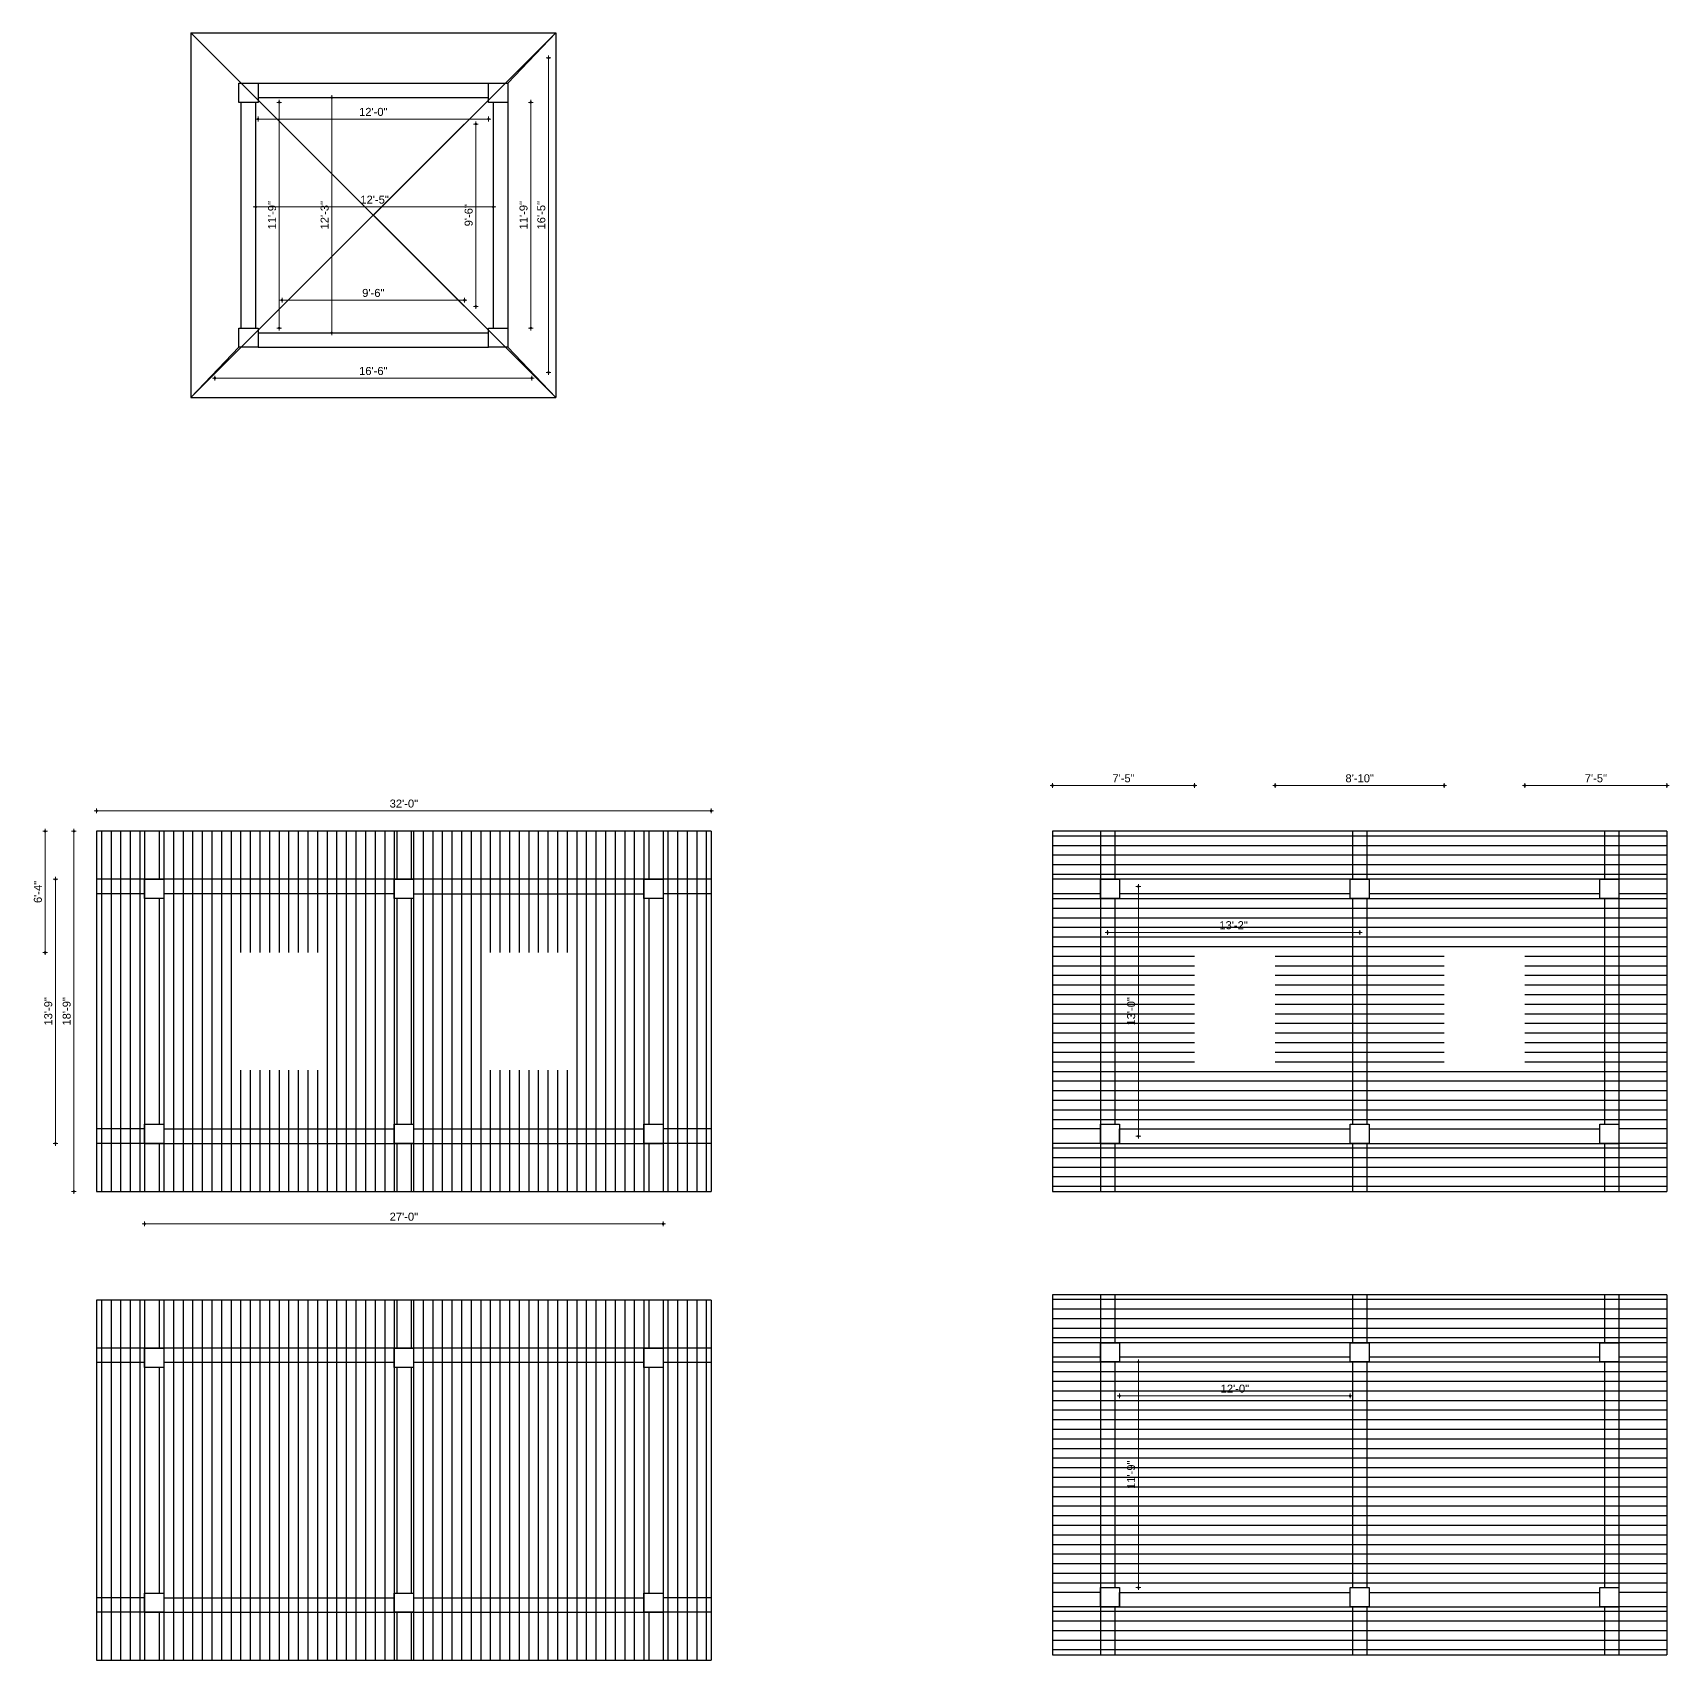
# Model space of a CAD drawing. Header units: inches. Extents: x 6312 to 8628, y -612 to 617.
# Drawn here: x 7606 to 8628, y -430 to 588 of the extents above; entities that cross this region are included whole.
import ezdxf

# ---------------------------------------------------------------- set-up
doc = ezdxf.new("R2010")
doc.units = ezdxf.units.IN
doc.header["$LTSCALE"] = 0.5
doc.header["$MEASUREMENT"] = 0
doc.header["$PDMODE"] = 66
doc.layers.add('hatch', color=9, linetype='Continuous', lineweight=0)
doc.layers.add('Toilet', color=7, linetype='Continuous', lineweight=25)
doc.styles.get("Standard").update_dxf_attribs({"font": 'arial.ttf'})
doc.dimstyles.new('S8', dxfattribs={"dimtxt": 5, "dimasz": 1, "dimexe": 6, "dimexo": 18, "dimgap": 1.9375, "dimtad": 1, "dimdec": 0, "dimzin": 3, "dimdsep": 46, "dimlunit": 4, "dimtxsty": 'Standard', "dimblk": 'dot 2', "dimcen": 12, "dimse1": 1, "dimse2": 1, "dimclrd": 1, "dimclre": 1, "dimclrt": 256, "dimadec": 0, "dimazin": 0, "dimtfac": 0.75, "dimtdec": 0, "dimtix": 1, "dimtmove": 1, "dimatfit": 3, "dimldrblk": 'DOT', "dimfxl": 1, "dimtolj": 1, "dimtzin": 0, "dimlwd": 9, "dimlwe": 9, "dimarcsym": 0})

# ---------------------------------------------------------------- blocks, each defined once
blk = doc.blocks.new('dot1')
at = {"layer": 'hatch'}
h = blk.add_hatch(color=256, dxfattribs=at)
edge = h.paths.add_edge_path()
edge.add_arc((0, 0), 1, 0, 360)
for p, q in [((3, 0), (-3, 0)), ((0, 3), (0, -3))]:
    blk.add_line(p, q, dxfattribs=at)
blk.add_circle((0, 0), 1, dxfattribs=at)
blk = doc.blocks.new('dot 2')
at = {"layer": 'hatch', "xscale": 0.5, "yscale": 0.5, "zscale": 0.5}
blk.add_blockref('dot1', (0, 0), dxfattribs=at)
blk = doc.blocks.new('*D1031')
at = {"layer": 'Defpoints', "color": 0, "transparency": 16777216}
for p in [(7745.1, 473.5), (7893.6, 478.7), (7893.6, 473.5)]:
    blk.add_point(p, dxfattribs=at)
at = {"layer": 'Toilet', "color": 1, "lineweight": 9, "transparency": 16777216}
blk.add_line((7746.1, 478.7), (7892.6, 478.7), dxfattribs=at)
at = {"layer": 'Toilet', "color": 1, "lineweight": 9, "transparency": 16777216, "rotation": 180}
blk.add_blockref('dot 2', (7745.1, 478.7), dxfattribs=at)
at = {"layer": 'Toilet', "color": 1, "lineweight": 9, "transparency": 16777216}
blk.add_blockref('dot 2', (7893.6, 478.7), dxfattribs=at)
at = {"layer": 'Toilet', "transparency": 16777216, "insert": (7819.4, 483.2), "char_height": 5, "attachment_point": 5}
blk.add_mtext('\\A1;12\'-5"', dxfattribs=at)
blk = doc.blocks.new('_Dot')
at = {"color": 0, "linetype": 'ByBlock', "lineweight": -2}
blk.add_line((-0.5, 0), (-1, 0), dxfattribs=at)
at = {"color": 0, "linetype": 'ByBlock', "const_width": 0.5}
blk.add_lwpolyline([(-0.25, 0, 1), (0.25, 0, 1)], format="xyb", close=True, dxfattribs=at)
blk = doc.blocks.new('*D1032')
at = {"layer": 'Defpoints', "color": 0, "transparency": 16777216}
for p in [(7818.6, 547), (7792.6, 400), (7818.6, 400)]:
    blk.add_point(p, dxfattribs=at)
at = {"layer": 'Toilet', "color": 1, "lineweight": 9, "transparency": 16777216}
blk.add_line((7792.6, 546), (7792.6, 401), dxfattribs=at)
for p, rotation in [((7792.6, 547), 90), ((7792.6, 400), 270)]:
    blk.add_blockref('dot 2', p, dxfattribs=dict(at, rotation=rotation))
at = {"layer": 'Toilet', "transparency": 16777216, "insert": (7788.2, 473.5), "char_height": 5, "attachment_point": 5, "rotation": 90}
blk.add_mtext('\\A1;12\'-3"', dxfattribs=at)
blk = doc.blocks.new('*D1033')
at = {"layer": 'Defpoints', "color": 0, "transparency": 16777216}
for p in [(7902.6, 544), (7902.6, 403), (7917, 403)]:
    blk.add_point(p, dxfattribs=at)
at = {"layer": 'Toilet', "color": 1, "lineweight": 9, "transparency": 16777216}
blk.add_line((7917, 543), (7917, 404), dxfattribs=at)
for p, rotation in [((7917, 544), 90), ((7917, 403), 270)]:
    blk.add_blockref('dot 2', p, dxfattribs=dict(at, rotation=rotation))
at = {"layer": 'Toilet', "transparency": 16777216, "insert": (7912.5, 473.5), "char_height": 5, "attachment_point": 5, "rotation": 90}
blk.add_mtext('\\A1;11\'-9"', dxfattribs=at)
blk = doc.blocks.new('*D1037')
at = {"layer": 'Defpoints', "color": 0, "transparency": 16777216}
for p in [(7917.6, 571.8), (7928.1, 571.8), (7917.6, 375.3)]:
    blk.add_point(p, dxfattribs=at)
at = {"layer": 'Toilet', "color": 1, "lineweight": 9, "transparency": 16777216}
blk.add_line((7928.1, 376.3), (7928.1, 570.8), dxfattribs=at)
for p, rotation in [((7928.1, 571.8), 90), ((7928.1, 375.3), 270)]:
    blk.add_blockref('dot 2', p, dxfattribs=dict(at, rotation=rotation))
at = {"layer": 'Toilet', "transparency": 16777216, "insert": (7923.6, 473.5), "char_height": 5, "attachment_point": 5, "rotation": 90}
blk.add_mtext('\\A1;16\'-5"', dxfattribs=at)
blk = doc.blocks.new('*D1038')
at = {"layer": 'Defpoints', "color": 0, "transparency": 16777216}
for p in [(7875.6, 420.4), (7761.6, 416.5), (7875.6, 416.5)]:
    blk.add_point(p, dxfattribs=at)
at = {"layer": 'Toilet', "color": 1, "lineweight": 9, "transparency": 16777216}
blk.add_line((7762.6, 420.4), (7874.6, 420.4), dxfattribs=at)
at = {"layer": 'Toilet', "color": 1, "lineweight": 9, "transparency": 16777216, "rotation": 180}
blk.add_blockref('dot 2', (7761.6, 420.4), dxfattribs=at)
at = {"layer": 'Toilet', "color": 1, "lineweight": 9, "transparency": 16777216}
blk.add_blockref('dot 2', (7875.6, 420.4), dxfattribs=at)
at = {"layer": 'Toilet', "transparency": 16777216, "insert": (7818.6, 424.9), "char_height": 5, "attachment_point": 5}
blk.add_mtext('\\A1;9\'-6"', dxfattribs=at)
blk = doc.blocks.new('*D1039')
at = {"layer": 'Defpoints', "color": 0, "transparency": 16777216}
for p in [(7875.6, 530.5), (7875.6, 416.5), (7882.7, 416.5)]:
    blk.add_point(p, dxfattribs=at)
at = {"layer": 'Toilet', "color": 1, "lineweight": 9, "transparency": 16777216}
blk.add_line((7882.7, 529.5), (7882.7, 417.5), dxfattribs=at)
for p, rotation in [((7882.7, 530.5), 90), ((7882.7, 416.5), 270)]:
    blk.add_blockref('dot 2', p, dxfattribs=dict(at, rotation=rotation))
at = {"layer": 'Toilet', "transparency": 16777216, "insert": (7878.2, 473.5), "char_height": 5, "attachment_point": 5, "rotation": 90}
blk.add_mtext('\\A1;9\'-6"', dxfattribs=at)
blk = doc.blocks.new('*D1078')
at = {"layer": 'Defpoints', "color": 0, "transparency": 16777216}
for p in [(8285, 54), (8285, -102), (8296.7, -102)]:
    blk.add_point(p, dxfattribs=at)
at = {"layer": 'Toilet', "color": 1, "lineweight": 9, "transparency": 16777216}
blk.add_line((8296.7, 53), (8296.7, -101), dxfattribs=at)
for p, rotation in [((8296.7, 54), 90), ((8296.7, -102), 270)]:
    blk.add_blockref('dot 2', p, dxfattribs=dict(at, rotation=rotation))
at = {"layer": 'Toilet', "transparency": 16777216, "insert": (8292.2, -24), "char_height": 5, "attachment_point": 5, "rotation": 90}
blk.add_mtext('\\A1;13\'-0"', dxfattribs=at)
blk = doc.blocks.new('*D1079')
at = {"layer": 'Defpoints', "color": 0, "transparency": 16777216}
for p in [(8277.5, 46.5), (8435, 46.5), (8435, 25.3)]:
    blk.add_point(p, dxfattribs=at)
at = {"layer": 'Toilet', "color": 1, "lineweight": 9, "transparency": 16777216}
blk.add_line((8278.5, 25.3), (8434, 25.3), dxfattribs=at)
at = {"layer": 'Toilet', "color": 1, "lineweight": 9, "transparency": 16777216, "rotation": 180}
blk.add_blockref('dot 2', (8277.5, 25.3), dxfattribs=at)
at = {"layer": 'Toilet', "color": 1, "lineweight": 9, "transparency": 16777216}
blk.add_blockref('dot 2', (8435, 25.3), dxfattribs=at)
at = {"layer": 'Toilet', "transparency": 16777216, "insert": (8356.2, 29.8), "char_height": 5, "attachment_point": 5}
blk.add_mtext('\\A1;13\'-2"', dxfattribs=at)
blk = doc.blocks.new('*D1080')
at = {"layer": 'Defpoints', "color": 0, "transparency": 16777216}
for p in [(7741.7, 88.5), (7613.5, 12.8), (7741.7, 12.8)]:
    blk.add_point(p, dxfattribs=at)
at = {"layer": 'Toilet', "color": 1, "lineweight": 9, "transparency": 16777216}
blk.add_line((7613.5, 87.5), (7613.5, 13.8), dxfattribs=at)
for p, rotation in [((7613.5, 88.5), 90), ((7613.5, 12.8), 270)]:
    blk.add_blockref('dot 2', p, dxfattribs=dict(at, rotation=rotation))
at = {"layer": 'Toilet', "transparency": 16777216, "insert": (7609, 50.6), "char_height": 5, "attachment_point": 5, "rotation": 90}
blk.add_mtext('\\A1;6\'-4"', dxfattribs=at)
blk = doc.blocks.new('*D1081')
at = {"layer": 'Defpoints', "color": 0, "transparency": 16777216}
for p in [(8331.8, 117.1), (8243, -43.5), (8331.8, -43.5)]:
    blk.add_point(p, dxfattribs=at)
at = {"layer": 'Toilet', "color": 1, "lineweight": 9, "transparency": 16777216}
blk.add_line((8244, 117.1), (8330.8, 117.1), dxfattribs=at)
at = {"layer": 'Toilet', "color": 1, "lineweight": 9, "transparency": 16777216, "rotation": 180}
blk.add_blockref('dot 2', (8243, 117.1), dxfattribs=at)
at = {"layer": 'Toilet', "color": 1, "lineweight": 9, "transparency": 16777216}
blk.add_blockref('dot 2', (8331.8, 117.1), dxfattribs=at)
at = {"layer": 'Toilet', "transparency": 16777216, "insert": (8287.4, 121.6), "char_height": 5, "attachment_point": 5}
blk.add_mtext('\\A1;7\'-5"', dxfattribs=at)
blk = doc.blocks.new('*D1082')
at = {"layer": 'Defpoints', "color": 0, "transparency": 16777216}
for p in [(8487.8, 117.1), (8382.2, 4.5), (8487.8, 4.5)]:
    blk.add_point(p, dxfattribs=at)
at = {"layer": 'Toilet', "color": 1, "lineweight": 9, "transparency": 16777216}
blk.add_line((8383.2, 117.1), (8486.8, 117.1), dxfattribs=at)
at = {"layer": 'Toilet', "color": 1, "lineweight": 9, "transparency": 16777216, "rotation": 180}
blk.add_blockref('dot 2', (8382.2, 117.1), dxfattribs=at)
at = {"layer": 'Toilet', "color": 1, "lineweight": 9, "transparency": 16777216}
blk.add_blockref('dot 2', (8487.8, 117.1), dxfattribs=at)
at = {"layer": 'Toilet', "transparency": 16777216, "insert": (8435, 121.6), "char_height": 5, "attachment_point": 5}
blk.add_mtext('\\A1;8\'-10"', dxfattribs=at)
blk = doc.blocks.new('*D1083')
at = {"layer": 'Defpoints', "color": 0, "transparency": 16777216}
for p in [(8627, 117.1), (8538.2, 4.5), (8627, 4.5)]:
    blk.add_point(p, dxfattribs=at)
at = {"layer": 'Toilet', "color": 1, "lineweight": 9, "transparency": 16777216}
blk.add_line((8539.2, 117.1), (8626, 117.1), dxfattribs=at)
at = {"layer": 'Toilet', "color": 1, "lineweight": 9, "transparency": 16777216, "rotation": 180}
blk.add_blockref('dot 2', (8538.2, 117.1), dxfattribs=at)
at = {"layer": 'Toilet', "color": 1, "lineweight": 9, "transparency": 16777216}
blk.add_blockref('dot 2', (8627, 117.1), dxfattribs=at)
at = {"layer": 'Toilet', "transparency": 16777216, "insert": (8582.6, 121.6), "char_height": 5, "attachment_point": 5}
blk.add_mtext('\\A1;7\'-5"', dxfattribs=at)
blk = doc.blocks.new('*D1084')
at = {"layer": 'Defpoints', "color": 0, "transparency": 16777216}
for p in [(8282, -243.1), (8282, -384.1), (8296.7, -384.1)]:
    blk.add_point(p, dxfattribs=at)
at = {"layer": 'Toilet', "color": 1, "lineweight": 9, "transparency": 16777216}
blk.add_line((8296.7, -244.1), (8296.7, -383.1), dxfattribs=at)
for p, rotation in [((8296.7, -243.1), 90), ((8296.7, -384.1), 270)]:
    blk.add_blockref('dot 2', p, dxfattribs=dict(at, rotation=rotation))
at = {"layer": 'Toilet', "transparency": 16777216, "insert": (8292.2, -313.6), "char_height": 5, "attachment_point": 5, "rotation": 90}
blk.add_mtext('\\A1;11\'-9"', dxfattribs=at)
blk = doc.blocks.new('*D1085')
at = {"layer": 'Defpoints', "color": 0, "transparency": 16777216}
for p in [(8285, -240.1), (8429, -240.1), (8429, -264.3)]:
    blk.add_point(p, dxfattribs=at)
at = {"layer": 'Toilet', "color": 1, "lineweight": 9, "transparency": 16777216}
blk.add_line((8286, -264.3), (8428, -264.3), dxfattribs=at)
at = {"layer": 'Toilet', "color": 1, "lineweight": 9, "transparency": 16777216, "rotation": 180}
blk.add_blockref('dot 2', (8285, -264.3), dxfattribs=at)
at = {"layer": 'Toilet', "color": 1, "lineweight": 9, "transparency": 16777216}
blk.add_blockref('dot 2', (8429, -264.3), dxfattribs=at)
at = {"layer": 'Toilet', "transparency": 16777216, "insert": (8357, -259.8), "char_height": 5, "attachment_point": 5}
blk.add_mtext('\\A1;12\'-0"', dxfattribs=at)
blk = doc.blocks.new('*D1086')
at = {"layer": 'Defpoints', "color": 0, "transparency": 16777216}
for p in [(7645.7, 101.3), (7645.7, 88.5), (8029.7, 88.5)]:
    blk.add_point(p, dxfattribs=at)
at = {"layer": 'Toilet', "color": 1, "lineweight": 9, "transparency": 16777216}
blk.add_line((8028.7, 101.3), (7646.7, 101.3), dxfattribs=at)
at = {"layer": 'Toilet', "color": 1, "lineweight": 9, "transparency": 16777216, "rotation": 180}
blk.add_blockref('dot 2', (7645.7, 101.3), dxfattribs=at)
at = {"layer": 'Toilet', "color": 1, "lineweight": 9, "transparency": 16777216}
blk.add_blockref('dot 2', (8029.7, 101.3), dxfattribs=at)
at = {"layer": 'Toilet', "transparency": 16777216, "insert": (7837.7, 105.8), "char_height": 5, "attachment_point": 5}
blk.add_mtext('\\A1;32\'-0"', dxfattribs=at)
blk = doc.blocks.new('*D1087')
at = {"layer": 'Defpoints', "color": 0, "transparency": 16777216}
for p in [(7645.7, 88.5), (7631.5, -136.5), (7645.7, -136.5)]:
    blk.add_point(p, dxfattribs=at)
at = {"layer": 'Toilet', "color": 1, "lineweight": 9, "transparency": 16777216}
blk.add_line((7631.5, 87.5), (7631.5, -135.5), dxfattribs=at)
for p, rotation in [((7631.5, 88.5), 90), ((7631.5, -136.5), 270)]:
    blk.add_blockref('dot 2', p, dxfattribs=dict(at, rotation=rotation))
at = {"layer": 'Toilet', "transparency": 16777216, "insert": (7627, -24), "char_height": 5, "attachment_point": 5, "rotation": 90}
blk.add_mtext('\\A1;18\'-9"', dxfattribs=at)
blk = doc.blocks.new('*D1088')
at = {"layer": 'Defpoints', "color": 0, "transparency": 16777216}
for p in [(7675.7, 58.5), (7620, -106.5), (7675.7, -106.5)]:
    blk.add_point(p, dxfattribs=at)
at = {"layer": 'Toilet', "color": 1, "lineweight": 9, "transparency": 16777216}
blk.add_line((7620, 57.5), (7620, -105.5), dxfattribs=at)
for p, rotation in [((7620, 58.5), 90), ((7620, -106.5), 270)]:
    blk.add_blockref('dot 2', p, dxfattribs=dict(at, rotation=rotation))
at = {"layer": 'Toilet', "transparency": 16777216, "insert": (7615.5, -24), "char_height": 5, "attachment_point": 5, "rotation": 90}
blk.add_mtext('\\A1;13\'-9"', dxfattribs=at)

msp = doc.modelspace()

# ---------------------------------------------------------------- linework, layer by layer
at = {"layer": 'Toilet'}
for p, q in [((7704.6, 587.5), (7932.6, 587.5)), ((7704.6, 587.5), (7704.6, 359.5)), ((7932.6, 587.5), (7704.6, 359.5)), ((7932.6, 359.5), (7704.6, 587.5)), ((7818.6, 473.5), (7932.6, 587.5)), ((7902.6, 556), (7932.6, 587.5)), ((7932.6, 587.5), (7932.6, 359.5)), ((7746.6, 556), (7890.6, 556)), ((7736.1, 403), (7736.1, 544)), ((7745.1, 403), (7745.1, 544)), ((7746.6, 547), (7890.6, 547)), ((7893.6, 544), (7893.6, 403)), ((7902.6, 544), (7902.6, 403)), ((7818.6, 473.5), (7704.6, 359.5)), ((7932.6, 359.5), (7818.6, 473.5)), ((7746.6, 400), (7890.6, 400)), ((7734.6, 391), (7704.6, 359.5)), ((7746.6, 391), (7890.6, 391)), ((7902.6, 391), (7932.6, 359.5)), ((7704.6, 359.5), (7932.6, 359.5)), ((7704.6, 359.5), (7932.6, 359.5)), ((7645.7, 88.5), (7645.7, -136.5)), ((8029.7, 88.5), (7645.7, 88.5)), ((7648.7, 88.5), (7648.7, -136.5)), ((7654.7, 88.5), (7654.7, -136.5)), ((7660.7, 88.5), (7660.7, -136.5)), ((7666.7, 88.5), (7666.7, -136.5)), ((7672.7, 88.5), (7672.7, -136.5)), ((7675.7, 88.5), (7675.7, 58.5)), ((7684.7, 88.5), (7684.7, 58.5)), ((7687.7, 88.5), (7687.7, -136.5)), ((7693.7, 88.5), (7693.7, -136.5)), ((7699.7, 88.5), (7699.7, -136.5)), ((7705.7, 88.5), (7705.7, -136.5)), ((7711.7, 88.5), (7711.7, -136.5)), ((7717.7, 88.5), (7717.7, -136.5)), ((7723.7, 88.5), (7723.7, -136.5)), ((7729.7, 88.5), (7729.7, -136.5)), ((7735.7, 88.5), (7735.7, 12.8)), ((7741.7, 88.5), (7741.7, 12.8)), ((7747.7, 88.5), (7747.7, 12.8)), ((7753.7, 88.5), (7753.7, 12.8)), ((7759.7, 88.5), (7759.7, 12.8)), ((7765.7, 88.5), (7765.7, 12.8)), ((7771.7, 88.5), (7771.7, 12.8)), ((7777.7, 88.5), (7777.7, 12.8)), ((7783.7, 88.5), (7783.7, 12.8)), ((7789.7, 88.5), (7789.7, -136.5)), ((7795.7, 88.5), (7795.7, -136.5)), ((7801.7, 88.5), (7801.7, -136.5)), ((7807.7, 88.5), (7807.7, -136.5)), ((7813.7, 88.5), (7813.7, -136.5)), ((7819.7, 88.5), (7819.7, -136.5)), ((7825.7, 88.5), (7825.7, -136.5)), ((7831.7, 88.5), (7831.7, -136.5)), ((7833.2, 88.5), (7833.2, 58.5)), ((7842.2, 88.5), (7842.2, 58.5)), ((7843.7, 88.5), (7843.7, -136.5)), ((7849.7, 88.5), (7849.7, -136.5)), ((7855.7, 88.5), (7855.7, -136.5)), ((7861.7, 88.5), (7861.7, -136.5)), ((7867.7, 88.5), (7867.7, -136.5)), ((7873.7, 88.5), (7873.7, -136.5)), ((7879.7, 88.5), (7879.7, -136.5)), ((7885.7, 88.5), (7885.7, -136.5)), ((7891.7, 88.5), (7891.7, 12.8)), ((7897.7, 88.5), (7897.7, 12.8)), ((7903.7, 88.5), (7903.7, 12.8)), ((7909.7, 88.5), (7909.7, 12.8)), ((7915.7, 88.5), (7915.7, 12.8)), ((7921.7, 88.5), (7921.7, 12.8)), ((7927.7, 88.5), (7927.7, 12.8)), ((7933.7, 88.5), (7933.7, 12.8)), ((7939.7, 88.5), (7939.7, 12.8)), ((7945.7, 88.5), (7945.7, -136.5)), ((7951.7, 88.5), (7951.7, -136.5)), ((7957.7, 88.5), (7957.7, -136.5)), ((7963.7, 88.5), (7963.7, -136.5)), ((7969.7, 88.5), (7969.7, -136.5)), ((7975.7, 88.5), (7975.7, -136.5)), ((7981.7, 88.5), (7981.7, -136.5)), ((7987.7, 88.5), (7987.7, -136.5)), ((7990.7, 88.5), (7990.7, 58.5)), ((7999.7, 88.5), (7999.7, 58.5)), ((8002.7, 88.5), (8002.7, -136.5)), ((8008.7, 88.5), (8008.7, -136.5)), ((8014.7, 88.5), (8014.7, -136.5)), ((8020.7, 88.5), (8020.7, -136.5)), ((8026.7, 88.5), (8026.7, -136.5)), ((8029.7, 88.5), (8029.7, -136.5)), ((8627, 88.5), (8243, 88.5)), ((8243, 88.5), (8243, -136.5)), ((8627, 85.5), (8243, 85.5)), ((8273, 88.5), (8273, 58.5)), ((8282, 88.5), (8282, 58.5)), ((8430.5, 88.5), (8430.5, 58.5)), ((8439.5, 88.5), (8439.5, 58.5)), ((8588, 88.5), (8588, 58.5)), ((8597, 88.5), (8597, 58.5)), ((8627, 88.5), (8627, -136.5)), ((8627, 79.5), (8243, 79.5)), ((8627, 73.5), (8243, 73.5)), ((8627, 67.5), (8243, 67.5)), ((8627, 61.5), (8243, 61.5)), ((7675.7, 58.5), (7645.7, 58.5)), ((7999.7, 58.5), (7675.7, 58.5)), ((7675.7, 58.5), (7675.7, -106.5)), ((7999.7, 58.5), (7999.7, -106.5)), ((8029.7, 58.5), (7999.7, 58.5)), ((8273, 58.5), (8243, 58.5)), ((8597, 58.5), (8273, 58.5)), ((8273, 58.5), (8273, -106.5)), ((8285, 58.5), (8285, 49.5)), ((8597, 58.5), (8597, -106.5)), ((8627, 58.5), (8597, 58.5)), ((7675.7, 49.5), (7645.7, 49.5)), ((7684.7, 46.5), (7684.7, -94.5)), ((7831.7, 49.5), (7687.7, 49.5)), ((7833.2, 46.5), (7833.2, -94.5)), ((7842.2, 46.5), (7842.2, -94.5)), ((7843.7, 49.5), (7987.7, 49.5)), ((7990.7, 46.5), (7990.7, -94.5)), ((8029.7, 49.5), (7999.7, 49.5)), ((8273, 49.5), (8243, 49.5)), ((8243, 46.5), (8627, 46.5)), ((8282, 46.5), (8273, 46.5)), ((8282, 46.5), (8282, -94.5)), ((8429, 49.5), (8285, 49.5)), ((8430.5, 46.5), (8430.5, -94.5)), ((8439.5, 46.5), (8430.5, 46.5)), ((8439.5, 46.5), (8439.5, -94.5)), ((8585, 49.5), (8441, 49.5)), ((8588, 46.5), (8588, -94.5)), ((8597, 46.5), (8588, 46.5)), ((8627, 49.5), (8597, 49.5)), ((8243, 40.5), (8627, 40.5)), ((8243, 34.5), (8627, 34.5)), ((8243, 28.5), (8627, 28.5)), ((8243, 22.5), (8627, 22.5)), ((8243, 16.5), (8627, 16.5)), ((8243, 10.5), (8331.8, 10.5)), ((8382.2, 10.5), (8487.8, 10.5)), ((8538.2, 10.5), (8627, 10.5)), ((8243, 4.5), (8331.8, 4.5)), ((8382.2, 4.5), (8487.8, 4.5)), ((8538.2, 4.5), (8627, 4.5)), ((8243, -1.5), (8331.8, -1.5)), ((8243, -7.5), (8331.8, -7.5)), ((8382.2, -1.5), (8487.8, -1.5)), ((8382.2, -7.5), (8487.8, -7.5)), ((8538.2, -1.5), (8627, -1.5)), ((8538.2, -7.5), (8627, -7.5)), ((8243, -13.5), (8331.8, -13.5)), ((8243, -19.5), (8331.8, -19.5)), ((8382.2, -13.5), (8487.8, -13.5)), ((8382.2, -19.5), (8487.8, -19.5)), ((8538.2, -13.5), (8627, -13.5)), ((8538.2, -19.5), (8627, -19.5)), ((8243, -25.5), (8331.8, -25.5)), ((8382.2, -25.5), (8487.8, -25.5)), ((8538.2, -25.5), (8627, -25.5)), ((8243, -31.5), (8331.8, -31.5)), ((8243, -37.5), (8331.8, -37.5)), ((8382.2, -31.5), (8487.8, -31.5)), ((8382.2, -37.5), (8487.8, -37.5)), ((8538.2, -31.5), (8627, -31.5)), ((8538.2, -37.5), (8627, -37.5)), ((8243, -43.5), (8331.8, -43.5)), ((8243, -49.5), (8331.8, -49.5)), ((8382.2, -43.5), (8487.8, -43.5)), ((8382.2, -49.5), (8487.8, -49.5)), ((8538.2, -43.5), (8627, -43.5)), ((8538.2, -49.5), (8627, -49.5)), ((7735.7, -60.8), (7735.7, -136.5)), ((7741.7, -60.8), (7741.7, -136.5)), ((7747.7, -60.8), (7747.7, -136.5)), ((7753.7, -60.8), (7753.7, -136.5)), ((7759.7, -60.8), (7759.7, -136.5)), ((7765.7, -60.8), (7765.7, -136.5)), ((7771.7, -60.8), (7771.7, -136.5)), ((7777.7, -60.8), (7777.7, -136.5)), ((7783.7, -60.8), (7783.7, -136.5)), ((7891.7, -60.8), (7891.7, -136.5)), ((7897.7, -60.8), (7897.7, -136.5)), ((7903.7, -60.8), (7903.7, -136.5)), ((7909.7, -60.8), (7909.7, -136.5)), ((7915.7, -60.8), (7915.7, -136.5)), ((7921.7, -60.8), (7921.7, -136.5)), ((7927.7, -60.8), (7927.7, -136.5)), ((7933.7, -60.8), (7933.7, -136.5)), ((7939.7, -60.8), (7939.7, -136.5)), ((8243, -55.5), (8331.8, -55.5)), ((8382.2, -55.5), (8487.8, -55.5)), ((8538.2, -55.5), (8627, -55.5)), ((8243, -61.5), (8627, -61.5)), ((8243, -67.5), (8627, -67.5)), ((8243, -73.5), (8627, -73.5)), ((8243, -79.5), (8627, -79.5)), ((8243, -85.5), (8627, -85.5)), ((8243, -91.5), (8627, -91.5)), ((7675.7, -97.5), (7645.7, -97.5)), ((7687.7, -97.5), (7831.7, -97.5)), ((7843.7, -97.5), (7987.7, -97.5)), ((8029.7, -97.5), (7999.7, -97.5)), ((8273, -97.5), (8243, -97.5)), ((8285, -97.5), (8429, -97.5)), ((8285, -106.5), (8285, -97.5)), ((8441, -97.5), (8585, -97.5)), ((8627, -97.5), (8597, -97.5)), ((7675.7, -106.5), (7645.7, -106.5)), ((7675.7, -106.5), (7999.7, -106.5)), ((7675.7, -106.5), (7675.7, -136.5)), ((7684.7, -106.5), (7684.7, -136.5)), ((7833.2, -106.5), (7833.2, -136.5)), ((7842.2, -106.5), (7842.2, -136.5)), ((7990.7, -106.5), (7990.7, -136.5)), ((8029.7, -106.5), (7999.7, -106.5)), ((7999.7, -106.5), (7999.7, -136.5)), ((8273, -106.5), (8243, -106.5)), ((8627, -109.5), (8243, -109.5)), ((8273, -106.5), (8597, -106.5)), ((8273, -106.5), (8273, -136.5)), ((8282, -106.5), (8282, -136.5)), ((8430.5, -106.5), (8430.5, -136.5)), ((8439.5, -106.5), (8439.5, -136.5)), ((8588, -106.5), (8588, -136.5)), ((8627, -106.5), (8597, -106.5)), ((8597, -106.5), (8597, -136.5)), ((8627, -115.5), (8243, -115.5)), ((8627, -121.5), (8243, -121.5)), ((8627, -127.5), (8243, -127.5)), ((7645.7, -136.5), (8029.7, -136.5)), ((8627, -133.5), (8243, -133.5)), ((8243, -136.5), (8627, -136.5)), ((8029.7, -204.5), (7645.7, -204.5)), ((7645.7, -204.5), (7645.7, -429.5)), ((7648.7, -204.5), (7648.7, -429.5)), ((7654.7, -204.5), (7654.7, -429.5)), ((7660.7, -204.5), (7660.7, -429.5)), ((7666.7, -204.5), (7666.7, -429.5)), ((7672.7, -204.5), (7672.7, -429.5)), ((7675.7, -204.5), (7675.7, -234.5)), ((7684.7, -204.5), (7684.7, -234.5)), ((7687.7, -204.5), (7687.7, -429.5)), ((7693.7, -204.5), (7693.7, -429.5)), ((7699.7, -204.5), (7699.7, -429.5)), ((7705.7, -204.5), (7705.7, -429.5)), ((7711.7, -204.5), (7711.7, -429.5)), ((7717.7, -204.5), (7717.7, -429.5)), ((7723.7, -204.5), (7723.7, -429.5)), ((7729.7, -204.5), (7729.7, -429.5)), ((7735.7, -204.5), (7735.7, -429.5)), ((7741.7, -204.5), (7741.7, -429.5)), ((7747.7, -204.5), (7747.7, -429.5)), ((7753.7, -204.5), (7753.7, -429.5)), ((7759.7, -204.5), (7759.7, -429.5)), ((7765.7, -204.5), (7765.7, -429.5)), ((7771.7, -204.5), (7771.7, -429.5)), ((7777.7, -204.5), (7777.7, -429.5)), ((7783.7, -204.5), (7783.7, -429.5)), ((7789.7, -204.5), (7789.7, -429.5)), ((7795.7, -204.5), (7795.7, -429.5)), ((7801.7, -204.5), (7801.7, -429.5)), ((7807.7, -204.5), (7807.7, -429.5)), ((7813.7, -204.5), (7813.7, -429.5)), ((7819.7, -204.5), (7819.7, -429.5)), ((7825.7, -204.5), (7825.7, -429.5)), ((7831.7, -204.5), (7831.7, -429.5)), ((7833.2, -204.5), (7833.2, -234.5)), ((7842.2, -204.5), (7842.2, -234.5)), ((7843.7, -204.5), (7843.7, -429.5)), ((7849.7, -204.5), (7849.7, -429.5)), ((7855.7, -204.5), (7855.7, -429.5)), ((7861.7, -204.5), (7861.7, -429.5)), ((7867.7, -204.5), (7867.7, -429.5)), ((7873.7, -204.5), (7873.7, -429.5)), ((7879.7, -204.5), (7879.7, -429.5)), ((7885.7, -204.5), (7885.7, -429.5)), ((7891.7, -204.5), (7891.7, -429.5)), ((7897.7, -204.5), (7897.7, -429.5)), ((7903.7, -204.5), (7903.7, -429.5)), ((7909.7, -204.5), (7909.7, -429.5)), ((7915.7, -204.5), (7915.7, -429.5)), ((7921.7, -204.5), (7921.7, -429.5)), ((7927.7, -204.5), (7927.7, -429.5)), ((7933.7, -204.5), (7933.7, -429.5)), ((7939.7, -204.5), (7939.7, -429.5)), ((7945.7, -204.5), (7945.7, -429.5)), ((7951.7, -204.5), (7951.7, -429.5)), ((7957.7, -204.5), (7957.7, -429.5)), ((7963.7, -204.5), (7963.7, -429.5)), ((7969.7, -204.5), (7969.7, -429.5)), ((7975.7, -204.5), (7975.7, -429.5)), ((7981.7, -204.5), (7981.7, -429.5)), ((7987.7, -204.5), (7987.7, -429.5)), ((7990.7, -204.5), (7990.7, -234.5)), ((7999.7, -204.5), (7999.7, -234.5)), ((8002.7, -204.5), (8002.7, -429.5)), ((8008.7, -204.5), (8008.7, -429.5)), ((8014.7, -204.5), (8014.7, -429.5)), ((8020.7, -204.5), (8020.7, -429.5)), ((8026.7, -204.5), (8026.7, -429.5)), ((8029.7, -204.5), (8029.7, -429.5)), ((8627, -201.1), (8243, -201.1)), ((8243, -201.1), (8243, -426.1)), ((8627, -204.1), (8243, -204.1)), ((8273, -201.1), (8273, -231.1)), ((8282, -201.1), (8282, -231.1)), ((8430.5, -201.1), (8430.5, -231.1)), ((8439.5, -201.1), (8439.5, -231.1)), ((8588, -201.1), (8588, -231.1)), ((8597, -201.1), (8597, -231.1)), ((8627, -201.1), (8627, -426.1)), ((8627, -210.1), (8243, -210.1)), ((8627, -216.1), (8243, -216.1)), ((8627, -222.1), (8243, -222.1)), ((7675.7, -234.5), (7645.7, -234.5)), ((7999.7, -234.5), (7675.7, -234.5)), ((7675.7, -234.5), (7675.7, -399.5)), ((7999.7, -234.5), (7999.7, -399.5)), ((8029.7, -234.5), (7999.7, -234.5)), ((8627, -228.1), (8243, -228.1)), ((8273, -231.1), (8243, -231.1)), ((8597, -231.1), (8273, -231.1)), ((8273, -231.1), (8273, -396.1)), ((8285, -231.1), (8285, -240.1)), ((8597, -231.1), (8597, -396.1)), ((8627, -231.1), (8597, -231.1)), ((7675.7, -243.5), (7645.7, -243.5)), ((7831.7, -243.5), (7687.7, -243.5)), ((7987.7, -243.5), (7843.7, -243.5)), ((8029.7, -243.5), (7999.7, -243.5)), ((8273, -240.1), (8243, -240.1)), ((8243, -243.1), (8627, -243.1)), ((8282, -243.1), (8273, -243.1)), ((8282, -243.1), (8282, -384.1)), ((8429, -240.1), (8285, -240.1)), ((8430.5, -243.1), (8430.5, -384.1)), ((8439.5, -243.1), (8430.5, -243.1)), ((8439.5, -243.1), (8439.5, -384.1)), ((8585, -240.1), (8441, -240.1)), ((8588, -243.1), (8588, -384.1)), ((8597, -243.1), (8588, -243.1)), ((8627, -240.1), (8597, -240.1)), ((7684.7, -246.5), (7684.7, -387.5)), ((7833.2, -246.5), (7833.2, -387.5)), ((7842.2, -246.5), (7842.2, -387.5)), ((7990.7, -246.5), (7990.7, -387.5)), ((8243, -249.1), (8627, -249.1)), ((8243, -255.1), (8627, -255.1)), ((8243, -261.1), (8627, -261.1)), ((8243, -267.1), (8627, -267.1)), ((8243, -273.1), (8627, -273.1)), ((8243, -279.1), (8627, -279.1)), ((8243, -285.1), (8627, -285.1)), ((8243, -291.1), (8627, -291.1)), ((8243, -297.1), (8627, -297.1)), ((8243, -303.1), (8627, -303.1)), ((8243, -309.1), (8627, -309.1)), ((8243, -315.1), (8627, -315.1)), ((8243, -321.1), (8627, -321.1)), ((8243, -327.1), (8627, -327.1)), ((8243, -333.1), (8627, -333.1)), ((8243, -339.1), (8627, -339.1)), ((8243, -345.1), (8627, -345.1)), ((8243, -351.1), (8627, -351.1)), ((8243, -357.1), (8627, -357.1)), ((8243, -363.1), (8627, -363.1)), ((8243, -369.1), (8627, -369.1)), ((8243, -375.1), (8627, -375.1)), ((8243, -381.1), (8627, -381.1)), ((8273, -387.1), (8243, -387.1)), ((8285, -387.1), (8429, -387.1)), ((8285, -396.1), (8285, -387.1)), ((8441, -387.1), (8585, -387.1)), ((8627, -387.1), (8597, -387.1)), ((7675.7, -390.5), (7645.7, -390.5)), ((7687.7, -390.5), (7831.7, -390.5)), ((7843.7, -390.5), (7987.7, -390.5)), ((8029.7, -390.5), (7999.7, -390.5)), ((8273, -396.1), (8243, -396.1)), ((8273, -396.1), (8597, -396.1)), ((8273, -396.1), (8273, -426.1)), ((8282, -396.1), (8282, -426.1)), ((8430.5, -396.1), (8430.5, -426.1)), ((8439.5, -396.1), (8439.5, -426.1)), ((8588, -396.1), (8588, -426.1)), ((8627, -396.1), (8597, -396.1)), ((8597, -396.1), (8597, -426.1)), ((7675.7, -399.5), (7645.7, -399.5)), ((7675.7, -399.5), (7999.7, -399.5)), ((7675.7, -399.5), (7675.7, -429.5)), ((7684.7, -399.5), (7684.7, -429.5)), ((7833.2, -399.5), (7833.2, -429.5)), ((7842.2, -399.5), (7842.2, -429.5)), ((7990.7, -399.5), (7990.7, -429.5)), ((8029.7, -399.5), (7999.7, -399.5)), ((7999.7, -399.5), (7999.7, -429.5)), ((8627, -399.1), (8243, -399.1)), ((8627, -405.1), (8243, -405.1)), ((8627, -411.1), (8243, -411.1)), ((8627, -417.1), (8243, -417.1)), ((7645.7, -429.5), (8029.7, -429.5)), ((8627, -423.1), (8243, -423.1)), ((8243, -426.1), (8627, -426.1))]:
    msp.add_line(p, q, dxfattribs=at)
for points in [[(7734.6, 556), (7746.6, 556), (7746.6, 544), (7734.6, 544)], [(7890.6, 556), (7902.6, 556), (7902.6, 544), (7890.6, 544)], [(7734.6, 403), (7746.6, 403), (7746.6, 391), (7734.6, 391)], [(7890.6, 403), (7902.6, 403), (7902.6, 391), (7890.6, 391)], [(7675.7, 58.5), (7687.7, 58.5), (7687.7, 46.5), (7675.7, 46.5)], [(7831.7, 58.5), (7843.7, 58.5), (7843.7, 46.5), (7831.7, 46.5)], [(7987.7, 58.5), (7999.7, 58.5), (7999.7, 46.5), (7987.7, 46.5)], [(8273, 58.5), (8285, 58.5), (8285, 46.5), (8273, 46.5)], [(8429, 58.5), (8441, 58.5), (8441, 46.5), (8429, 46.5)], [(8585, 58.5), (8597, 58.5), (8597, 46.5), (8585, 46.5)], [(7675.7, -94.5), (7687.7, -94.5), (7687.7, -106.5), (7675.7, -106.5)], [(7831.7, -94.5), (7843.7, -94.5), (7843.7, -106.5), (7831.7, -106.5)], [(7987.7, -94.5), (7999.7, -94.5), (7999.7, -106.5), (7987.7, -106.5)], [(8273, -94.5), (8285, -94.5), (8285, -106.5), (8273, -106.5)], [(8429, -94.5), (8441, -94.5), (8441, -106.5), (8429, -106.5)], [(8585, -94.5), (8597, -94.5), (8597, -106.5), (8585, -106.5)], [(7675.7, -234.5), (7687.7, -234.5), (7687.7, -246.5), (7675.7, -246.5)], [(7831.7, -234.5), (7843.7, -234.5), (7843.7, -246.5), (7831.7, -246.5)], [(7987.7, -234.5), (7999.7, -234.5), (7999.7, -246.5), (7987.7, -246.5)], [(8273, -231.1), (8285, -231.1), (8285, -243.1), (8273, -243.1)], [(8429, -231.1), (8441, -231.1), (8441, -243.1), (8429, -243.1)], [(8585, -231.1), (8597, -231.1), (8597, -243.1), (8585, -243.1)], [(7675.7, -387.5), (7687.7, -387.5), (7687.7, -399.5), (7675.7, -399.5)], [(7831.7, -387.5), (7843.7, -387.5), (7843.7, -399.5), (7831.7, -399.5)], [(7987.7, -387.5), (7999.7, -387.5), (7999.7, -399.5), (7987.7, -399.5)], [(8273, -384.1), (8285, -384.1), (8285, -396.1), (8273, -396.1)], [(8429, -384.1), (8441, -384.1), (8441, -396.1), (8429, -396.1)], [(8585, -384.1), (8597, -384.1), (8597, -396.1), (8585, -396.1)]]:
    msp.add_lwpolyline(points, close=True, dxfattribs=at)

# ---------------------------------------------------------------- dimensions: what is measured, and where the dimension line sits
for base, p1, p2, picture, middle in [((7928.0501295, 571.7865849), (7917.6061854, 375.2865849), (7917.6061854, 571.7865849), '*D1037', (7923.5597645, 473.5365849)), ((7792.6, 400), (7818.6, 547), (7818.6, 400), '*D1032', (7788.2, 473.5)), ((7917, 403), (7902.6, 544), (7902.6, 403), '*D1033', (7912.5, 473.5)), ((7882.7, 416.5), (7875.6, 530.5), (7875.6, 416.5), '*D1039', (7878.2, 473.5)), ((7613.5, 12.8), (7741.7, 88.5), (7741.7, 12.8), '*D1080', (7609, 50.6)), ((7631.5, -136.5), (7645.7, 88.5), (7645.7, -136.5), '*D1087', (7627, -24)), ((7620, -106.5), (7675.7, 58.5), (7675.7, -106.5), '*D1088', (7615.5, -24)), ((8296.7, -102), (8285, 54), (8285, -102), '*D1078', (8292.2, -24)), ((8296.7, -384.1), (8282, -243.1), (8282, -384.1), '*D1084', (8292.2, -313.6))]:
    dim = msp.add_linear_dim(base=base, p1=p1, p2=p2, angle=90, dimstyle='S8', override={"dimfxl": 2, "dimfxlon": 1, "dimarcsym": 1}, dxfattribs=at)
    dim.commit()
    dim.dimension.update_dxf_attribs({"geometry": picture, "text_midpoint": middle})
for base, p1, p2 in [((7890.6, 533.6), (7746.6, 547), (7890.6, 547)), ((7917.6, 371.7), (7719.6, 375.3), (7917.6, 375.3)), ((7999.7, -156.8), (7675.7, -106.5), (7999.7, -106.5))]:
    msp.add_linear_dim(base=base, p1=p1, p2=p2, dimstyle='S8', override={"dimfxl": 2, "dimfxlon": 1, "dimarcsym": 1}, dxfattribs=at).render()
msp.add_linear_dim(base=(7759.8, 544), p1=(7745.1, 403), p2=(7745.1, 544), angle=90, dimstyle='S8', override={"dimfxl": 2, "dimfxlon": 1, "dimarcsym": 1}, dxfattribs=at).render()
for base, p1, p2, picture, middle in [((7893.6061854, 478.664392), (7745.1061854, 473.5365849), (7893.6061854, 473.5365849), '*D1031', (7819.3561854, 483.1547569)), ((7875.6, 420.4), (7761.6, 416.5), (7875.6, 416.5), '*D1038', (7818.6, 424.9)), ((8331.8, 117.1), (8243, -43.5), (8331.8, -43.5), '*D1081', (8287.4, 121.6)), ((8487.8, 117.1), (8382.2, 4.5), (8487.8, 4.5), '*D1082', (8435, 121.6)), ((8627, 117.1), (8538.2, 4.5), (8627, 4.5), '*D1083', (8582.6, 121.6)), ((7645.7, 101.3), (8029.7, 88.5), (7645.7, 88.5), '*D1086', (7837.7, 105.8)), ((8434.9608901, 25.3275268), (8277.4608901, 46.47868), (8434.9608901, 46.47868), '*D1079', (8356.2108901, 29.8195971)), ((8429, -264.3), (8285, -240.1), (8429, -240.1), '*D1085', (8357, -259.8))]:
    dim = msp.add_linear_dim(base=base, p1=p1, p2=p2, dimstyle='S8', override={"dimfxl": 2, "dimfxlon": 1, "dimarcsym": 1}, dxfattribs=at)
    dim.commit()
    dim.dimension.update_dxf_attribs({"geometry": picture, "text_midpoint": middle})

doc.saveas('drawing.dxf')
